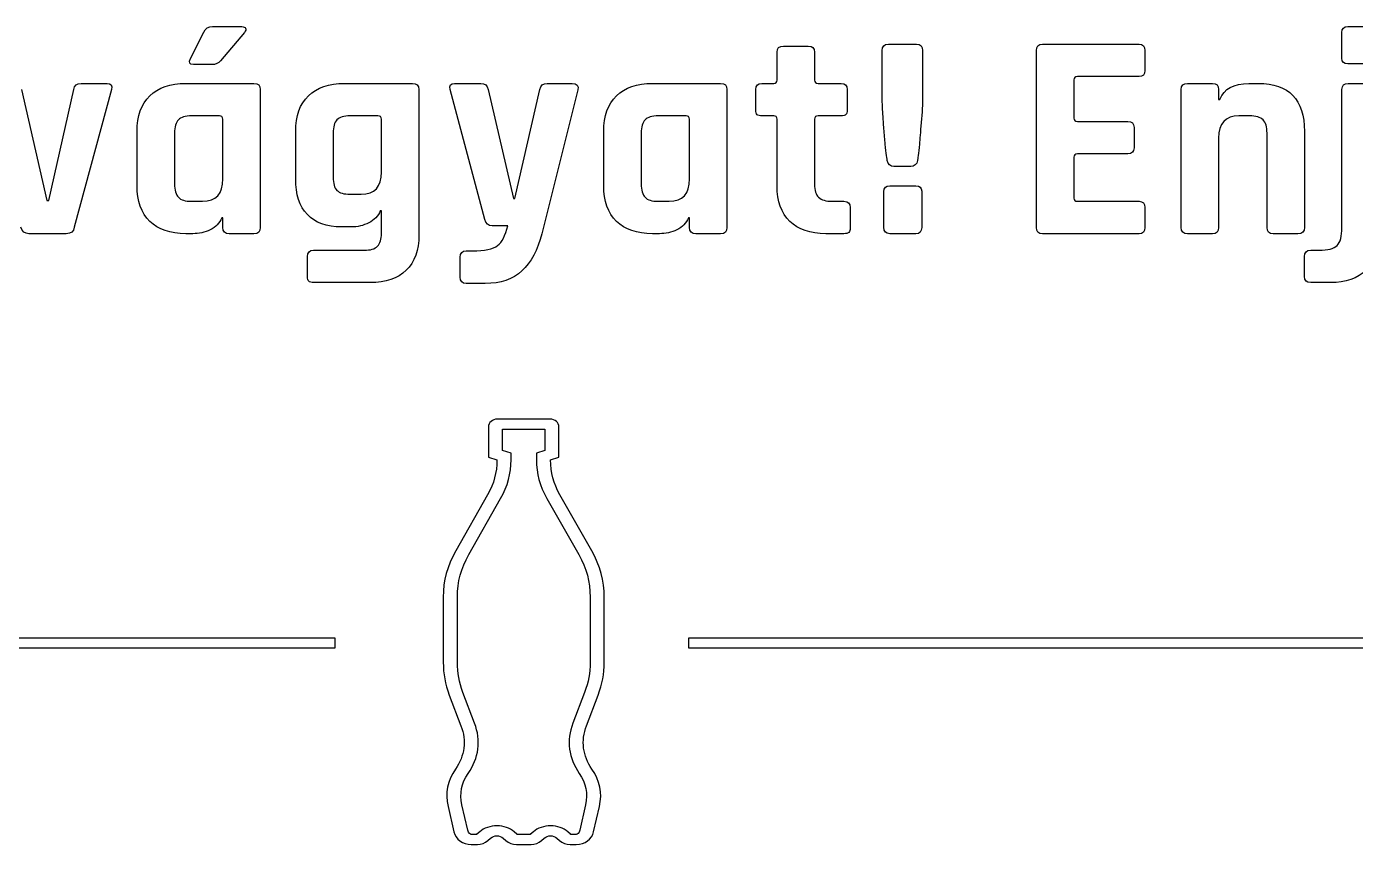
# Model space of a CAD drawing. Extents: x 23 to 195, y 64 to 143.
# Drawn here: x 97.33 to 129.12, y 123.52 to 143.11 of the extents above; entities that cross this region are included whole.
import ezdxf

# ---------------------------------------------------------------- set-up
doc = ezdxf.new("R2010")
doc.units = 0
doc.layers.add('Layer_1', color=7, linetype='CONTINUOUS')

msp = doc.modelspace()

# ---------------------------------------------------------------- linework, layer by layer
at = {"layer": 'Layer_1', "color": 7}
for points in [[(101.777578, 143.105018), (102.476078, 143.105018)], [(128.93995, 143.104983), (129.554136, 143.104983)], [(101.248411, 142.343018), (101.565911, 142.970963)], [(102.539578, 142.963907), (101.968078, 142.286574)], [(128.799192, 142.350038), (128.799192, 142.963872)], [(115.283146, 141.820907), (115.283146, 142.491185)], [(115.438368, 142.639351), (116.031035, 142.639351)], [(116.179202, 142.491185), (116.179202, 141.820907)], [(117.79891, 141.439872), (117.79891, 142.533483)], [(117.947077, 142.681649), (118.617707, 142.681649)], [(118.765874, 142.533483), (118.765874, 141.439872)], [(121.488683, 138.293129), (121.488683, 142.533518)], [(121.63685, 142.681685), (123.944017, 142.681685)], [(124.085128, 142.533518), (124.085128, 142.05374)], [(101.770522, 142.194851), (101.318967, 142.194851)], [(129.554136, 142.208927), (128.93995, 142.208927)], [(122.384739, 141.827963), (122.384739, 140.91074)], [(123.944017, 141.905574), (122.469406, 141.905574)], [(97.206213, 141.5952), (97.812991, 138.942311), (97.86238, 138.942311), (98.455046, 141.5952)], [(99.358157, 141.5952), (98.469157, 138.300255)], [(98.631435, 141.743366), (99.252324, 141.743366)], [(101.135875, 141.743296), (102.765708, 141.743296)], [(102.920578, 141.595129), (102.920578, 138.293129)], [(104.930353, 141.743331), (106.560539, 141.743331)], [(106.715761, 141.595164), (106.715761, 138.116776)], [(108.289679, 138.483664), (107.464532, 141.595164)], [(107.570013, 141.743331), (108.19831, 141.743331)], [(108.374699, 141.595164), (108.981124, 138.991664), (109.009699, 138.991664), (109.609421, 141.595164)], [(110.519235, 141.588109), (109.658457, 138.144998)], [(109.78581, 141.743331), (110.378124, 141.743331)], [(112.300798, 141.743366), (113.930984, 141.743366)], [(114.085853, 141.5952), (114.085853, 138.2932)], [(114.774793, 141.108296), (114.774793, 141.595129)], [(114.92296, 141.743296), (115.205535, 141.743296)], [(116.263868, 141.743296), (116.814202, 141.743296)], [(116.962015, 141.595129), (116.962015, 141.108296)], [(124.953138, 138.293129), (124.953138, 141.595129)], [(125.101304, 141.743296), (125.701027, 141.743296)], [(125.849193, 141.595129), (125.849193, 141.362296), (125.877415, 141.362296)], [(126.56886, 141.743296), (126.79499, 141.743296)], [(128.799192, 138.293094), (128.799192, 141.595094)], [(128.947358, 141.743261), (129.54708, 141.743261)], [(101.940208, 140.967185), (101.276633, 140.967185)], [(102.024522, 139.457296), (102.024522, 140.889574)], [(105.735039, 140.96722), (105.071817, 140.96722)], [(105.819706, 139.619609), (105.819706, 140.889609)], [(113.105484, 140.967255), (112.441909, 140.967255)], [(113.189798, 139.457366), (113.189798, 140.889644)], [(115.205535, 140.967185), (114.92296, 140.967185)], [(115.283146, 139.287963), (115.283146, 140.889574)], [(116.179202, 140.889574), (116.179202, 139.330296)], [(116.814202, 140.967185), (116.263868, 140.967185)], [(126.590379, 140.967185), (126.336027, 140.967185)], [(99.971708, 139.295018), (99.971708, 140.59324)], [(100.867764, 140.550907), (100.867764, 139.337351)], [(103.766539, 139.457331), (103.766539, 140.593276)], [(104.662595, 140.550942), (104.662595, 139.499664)], [(111.136984, 139.295089), (111.136984, 140.593311)], [(112.03304, 140.550978), (112.03304, 139.337422)], [(122.469406, 140.833129), (123.675906, 140.833129)], [(123.824072, 140.684963), (123.824072, 140.205185)], [(127.006304, 138.293129), (127.006304, 140.550907)], [(127.90236, 140.59324), (127.90236, 138.293129)], [(125.849193, 140.430963), (125.849193, 138.293129)], [(122.384739, 139.979407), (122.384739, 138.998685)], [(123.675906, 140.057018), (122.469406, 140.057018)], [(118.483652, 139.753594), (118.081132, 139.753594)], [(117.982355, 139.294983), (118.603596, 139.294983)], [(105.071817, 139.090442), (105.332872, 139.090442)], [(117.841243, 138.300149), (117.841243, 139.153872)], [(118.744355, 139.160927), (118.744355, 138.293094)], [(101.276633, 138.921074), (101.537689, 138.921074)], [(105.819706, 138.159109), (105.819706, 138.695331), (105.791483, 138.695331)], [(112.441909, 138.921144), (112.702965, 138.921144)], [(116.602535, 138.921074), (116.884757, 138.921074)], [(117.032924, 138.772907), (117.032924, 138.286074)], [(122.469406, 138.921074), (123.944017, 138.921074)], [(124.085128, 138.772907), (124.085128, 138.293129)], [(102.024522, 138.293129), (102.024522, 138.525963), (101.9963, 138.525963)], [(105.100039, 138.307276), (104.867206, 138.307276)], [(108.840013, 138.335498), (108.466068, 138.335498)], [(113.189798, 138.2932), (113.189798, 138.526033), (113.161576, 138.526033)], [(98.278657, 138.145033), (97.382602, 138.145033)], [(101.304856, 138.144963), (101.135875, 138.144963)], [(102.765708, 138.144963), (102.172689, 138.144963)], [(112.470131, 138.145033), (112.300798, 138.145033)], [(113.930984, 138.145033), (113.337965, 138.145033)], [(116.884757, 138.144963), (116.454368, 138.144963)], [(118.603596, 138.144927), (117.982355, 138.144927)], [(123.944017, 138.144963), (121.63685, 138.144963)], [(125.701027, 138.144963), (125.101304, 138.144963)], [(127.747138, 138.144963), (127.154471, 138.144963)], [(104.196575, 137.749887), (105.403075, 137.749887)], [(107.845532, 137.735776), (107.993699, 137.735776)], [(128.051303, 137.749816), (128.248505, 137.749816)], [(104.048408, 137.114887), (104.048408, 137.60172)], [(107.704068, 137.107831), (107.704068, 137.580553)], [(127.903136, 137.121872), (127.903136, 137.601649)], [(105.551595, 136.973776), (104.196575, 136.973776)], [(108.296735, 136.952609), (107.845532, 136.952609)], [(128.524025, 136.973705), (128.051303, 136.973705)], [(109.853931, 133.705395), (108.590634, 133.705395)], [(108.378967, 133.518776), (108.378967, 132.792406), (108.581109, 132.732081)], [(108.918365, 132.732081), (108.918365, 132.89189), (108.716223, 132.952215), (108.716223, 133.465506), (109.728695, 133.465506)], [(109.728695, 133.465506), (109.728695, 132.951509), (109.527259, 132.890831), (109.527259, 132.731729)], [(109.864162, 132.731729), (110.065598, 132.792759), (110.065598, 133.518776)], [(108.357448, 131.897409), (107.595801, 130.554384)], [(107.908362, 130.464426), (108.670009, 131.807451)], [(109.775262, 131.807098), (110.537262, 130.464426)], [(110.849823, 130.554384), (110.087823, 131.897056)], [(107.297351, 129.441018), (107.297351, 127.887031)], [(107.634606, 127.887031), (107.634606, 129.441018)], [(110.810665, 129.440665), (110.810665, 127.887031)], [(111.14792, 127.887031), (111.14792, 129.440665)], [(107.442342, 127.100337), (107.720684, 126.363737)], [(108.046298, 126.426179), (107.767956, 127.162426)], [(110.677315, 127.162073), (110.398973, 126.425826)], [(110.724587, 126.363384), (111.002928, 127.099631)], [(107.411298, 124.435454), (107.550292, 123.82409)], [(107.883315, 123.862543), (107.74432, 124.473554)], [(110.701303, 124.473554), (110.562309, 123.86219)], [(110.894978, 123.823737), (111.033973, 124.435101)], [(108.099215, 123.763412), (107.965512, 123.763412)], [(108.169065, 123.825148), (108.101331, 123.765529)], [(109.060534, 123.765529), (108.993506, 123.824795)], [(109.382267, 123.763412), (109.063003, 123.763412)], [(109.453528, 123.825854), (109.384384, 123.765529)], [(110.344292, 123.765176), (110.276912, 123.824443)], [(110.479759, 123.763412), (110.346409, 123.763412)], [(107.965512, 123.523523), (108.114031, 123.523523)], [(108.363445, 123.61454), (108.431178, 123.674512)], [(108.730687, 123.674512), (108.79842, 123.61454)], [(109.048187, 123.523523), (109.397437, 123.523523)], [(109.646498, 123.61454), (109.714584, 123.674159)], [(110.014445, 123.674159), (110.082178, 123.61454)], [(110.331945, 123.52317), (110.479759, 123.52317)]]:
    msp.add_lwpolyline(points, dxfattribs=at)
for points in [[(104.70454, 128.220265), (74.093659, 128.220265), (74.093659, 128.46721), (104.70454, 128.46721), (104.70454, 128.220265), (104.70454, 128.220265)], [(144.351823, 128.220265), (113.171912, 128.220265), (113.171912, 128.46721), (144.351823, 128.46721), (144.351823, 128.220265), (144.351823, 128.220265)]]:
    msp.add_lwpolyline(points, close=True, dxfattribs=at)
for points in [[(101.565911, 142.970963), (101.608597, 143.060215), (101.679153, 143.105018), (101.777578, 143.105018)], [(102.476078, 143.105018), (102.522997, 143.105018), (102.553689, 143.090907), (102.5678, 143.062685)], [(128.799192, 142.963872), (128.799192, 143.058063), (128.846111, 143.104983), (128.93995, 143.104983)], [(102.5678, 143.062685), (102.581911, 143.034463), (102.572739, 143.001654), (102.539578, 142.963907)], [(115.283146, 142.491185), (115.283146, 142.589963), (115.334652, 142.639351), (115.438368, 142.639351)], [(116.031035, 142.639351), (116.129813, 142.639351), (116.179202, 142.589963), (116.179202, 142.491185)], [(117.79891, 142.533483), (117.79891, 142.632261), (117.848299, 142.681649), (117.947077, 142.681649)], [(118.617707, 142.681649), (118.716132, 142.681649), (118.765874, 142.632261), (118.765874, 142.533483)], [(121.488683, 142.533518), (121.488683, 142.632296), (121.538425, 142.681685), (121.63685, 142.681685)], [(123.944017, 142.681685), (124.038208, 142.681685), (124.085128, 142.632296), (124.085128, 142.533518)], [(101.318967, 142.194851), (101.225128, 142.194851), (101.201492, 142.24424), (101.248411, 142.343018)], [(101.968078, 142.286574), (101.916572, 142.22519), (101.850603, 142.194851), (101.770522, 142.194851)], [(128.93995, 142.208927), (128.846111, 142.208927), (128.799192, 142.255847), (128.799192, 142.350038)], [(115.205535, 141.743296), (115.25704, 141.743296), (115.283146, 141.769049), (115.283146, 141.820907)], [(116.179202, 141.820907), (116.179202, 141.769049), (116.207424, 141.743296), (116.263868, 141.743296)], [(122.469406, 141.905574), (122.412961, 141.905574), (122.384739, 141.879468), (122.384739, 141.827963)], [(124.085128, 142.05374), (124.085128, 141.954963), (124.038208, 141.905574), (123.944017, 141.905574)], [(98.455046, 141.5952), (98.473743, 141.693978), (98.532657, 141.743366), (98.631435, 141.743366)], [(99.252324, 141.743366), (99.351102, 141.743366), (99.38638, 141.693978), (99.358157, 141.5952)], [(100.274745, 141.446963), (100.476886, 141.644518), (100.764047, 141.743296), (101.135875, 141.743296)], [(102.765708, 141.743296), (102.869072, 141.743296), (102.920578, 141.693907), (102.920578, 141.595129)], [(104.069928, 141.446998), (104.27207, 141.644553), (104.559231, 141.743331), (104.930353, 141.743331)], [(106.560539, 141.743331), (106.663903, 141.743331), (106.715761, 141.693942), (106.715761, 141.595164)], [(107.464532, 141.595164), (107.43631, 141.693942), (107.471235, 141.743331), (107.570013, 141.743331)], [(108.19831, 141.743331), (108.291796, 141.743331), (108.35071, 141.693942), (108.374699, 141.595164)], [(109.609421, 141.595164), (109.627765, 141.693942), (109.686679, 141.743331), (109.78581, 141.743331)], [(110.378124, 141.743331), (110.495599, 141.743331), (110.542871, 141.691473), (110.519235, 141.588109)], [(111.44002, 141.447033), (111.642162, 141.644589), (111.929323, 141.743366), (112.300798, 141.743366)], [(113.930984, 141.743366), (114.034348, 141.743366), (114.085853, 141.693978), (114.085853, 141.5952)], [(114.774793, 141.595129), (114.774793, 141.693907), (114.824535, 141.743296), (114.92296, 141.743296)], [(116.814202, 141.743296), (116.912979, 141.743296), (116.962015, 141.693907), (116.962015, 141.595129)], [(124.953138, 141.595129), (124.953138, 141.693907), (125.002879, 141.743296), (125.101304, 141.743296)], [(125.701027, 141.743296), (125.799804, 141.743296), (125.849193, 141.693907), (125.849193, 141.595129)], [(125.877415, 141.362296), (125.980779, 141.616296), (126.211496, 141.743296), (126.56886, 141.743296)], [(126.79499, 141.743296), (127.533002, 141.743296), (127.90236, 141.359826), (127.90236, 140.59324)], [(128.799192, 141.595094), (128.799192, 141.693872), (128.84858, 141.743261), (128.947358, 141.743261)], [(99.971708, 140.59324), (99.971708, 140.964715), (100.072603, 141.249407), (100.274745, 141.446963)], [(103.766539, 140.593276), (103.766539, 140.964751), (103.867786, 141.249442), (104.069928, 141.446998)], [(111.136984, 140.593311), (111.136984, 140.964786), (111.237878, 141.249478), (111.44002, 141.447033)], [(117.841243, 140.656705), (117.813021, 141.042291), (117.79891, 141.303347), (117.79891, 141.439872)], [(118.765874, 141.439872), (118.765874, 141.251841), (118.754938, 141.041233), (118.734124, 140.808399)], [(100.959486, 140.871935), (100.898103, 140.808435), (100.867764, 140.701543), (100.867764, 140.550907)], [(101.276633, 140.967185), (101.125997, 140.967185), (101.020517, 140.935435), (100.959486, 140.871935)], [(102.024522, 140.889574), (102.024522, 140.941432), (101.9963, 140.967185), (101.940208, 140.967185)], [(104.753964, 140.87197), (104.693286, 140.80847), (104.662595, 140.701226), (104.662595, 140.550942)], [(105.071817, 140.96722), (104.921181, 140.96722), (104.815347, 140.93547), (104.753964, 140.87197)], [(105.819706, 140.889609), (105.819706, 140.941467), (105.791483, 140.96722), (105.735039, 140.96722)], [(112.124409, 140.872005), (112.063378, 140.808505), (112.03304, 140.701261), (112.03304, 140.550978)], [(112.441909, 140.967255), (112.291273, 140.967255), (112.18544, 140.935505), (112.124409, 140.872005)], [(113.189798, 140.889644), (113.189798, 140.941503), (113.161576, 140.967255), (113.105484, 140.967255)], [(114.806896, 140.995407), (114.785729, 141.014104), (114.774793, 141.051851), (114.774793, 141.108296)], [(114.92296, 140.967185), (114.866868, 140.967185), (114.828063, 140.976357), (114.806896, 140.995407)], [(115.283146, 140.889574), (115.283146, 140.941432), (115.25704, 140.967185), (115.205535, 140.967185)], [(116.263868, 140.967185), (116.207424, 140.967185), (116.179202, 140.941432), (116.179202, 140.889574)], [(116.930618, 140.998935), (116.909452, 140.977768), (116.870646, 140.967185), (116.814202, 140.967185)], [(116.962015, 141.108296), (116.962015, 141.056438), (116.951432, 141.020101), (116.930618, 140.998935)], [(122.384739, 140.91074), (122.384739, 140.858882), (122.412961, 140.833129), (122.469406, 140.833129)], [(126.336027, 140.967185), (126.011471, 140.967185), (125.849193, 140.788326), (125.849193, 140.430963)], [(126.911407, 140.871935), (126.847554, 140.935435), (126.740663, 140.967185), (126.590379, 140.967185)], [(127.006304, 140.550907), (127.006304, 140.701543), (126.974554, 140.808435), (126.911407, 140.871935)], [(117.872993, 140.289816), (117.861352, 140.402705), (117.850768, 140.525119), (117.841243, 140.656705)], [(118.734124, 140.808399), (118.712605, 140.575566), (118.697435, 140.402705), (118.68791, 140.289816)], [(123.675906, 140.833129), (123.775036, 140.833129), (123.824072, 140.78374), (123.824072, 140.684963)], [(117.904743, 140.014649), (117.895571, 140.085205), (117.884635, 140.176927), (117.872993, 140.289816)], [(118.68791, 140.289816), (118.678385, 140.176927), (118.669213, 140.085205), (118.660041, 140.014649)], [(117.918855, 139.901761), (117.918855, 139.906347), (117.913916, 139.944094), (117.904743, 140.014649)], [(118.081132, 139.753594), (117.99188, 139.753594), (117.937905, 139.802983), (117.918855, 139.901761)], [(118.64593, 139.901761), (118.62688, 139.802983), (118.572905, 139.753594), (118.483652, 139.753594)], [(118.660041, 140.014649), (118.650163, 139.944094), (118.64593, 139.906347), (118.64593, 139.901761)], [(122.469406, 140.057018), (122.412961, 140.057018), (122.384739, 140.031265), (122.384739, 139.979407)], [(123.824072, 140.205185), (123.824072, 140.106407), (123.775036, 140.057018), (123.675906, 140.057018)], [(105.332872, 139.090442), (105.657428, 139.090442), (105.819706, 139.266831), (105.819706, 139.619609)], [(100.274745, 138.441296), (100.072603, 138.638851), (99.971708, 138.92319), (99.971708, 139.295018)], [(100.867764, 139.337351), (100.867764, 139.186715), (100.898103, 139.079824), (100.959486, 139.016324)], [(101.537689, 138.921074), (101.862245, 138.921074), (102.024522, 139.099579), (102.024522, 139.457296)], [(104.045233, 138.603609), (103.85932, 138.801164), (103.766539, 139.085503), (103.766539, 139.457331)], [(104.662595, 139.499664), (104.662595, 139.349028), (104.693286, 139.243195), (104.753964, 139.182164)], [(111.44002, 138.441366), (111.237878, 138.638922), (111.136984, 138.923261), (111.136984, 139.295089)], [(112.03304, 139.337422), (112.03304, 139.186786), (112.063378, 139.079894), (112.124409, 139.016394)], [(112.702965, 138.921144), (113.02752, 138.921144), (113.189798, 139.09965), (113.189798, 139.457366)], [(115.590063, 138.441296), (115.385452, 138.638851), (115.283146, 138.921074), (115.283146, 139.287963)], [(116.179202, 139.330296), (116.179202, 139.184599), (116.21201, 139.079824), (116.277979, 139.016324)], [(117.841243, 139.153872), (117.841243, 139.248063), (117.888163, 139.294983), (117.982355, 139.294983)], [(118.603596, 139.294983), (118.697435, 139.294983), (118.744355, 139.25018), (118.744355, 139.160927)], [(100.959486, 139.016324), (101.020517, 138.952824), (101.125997, 138.921074), (101.276633, 138.921074)], [(104.753964, 139.182164), (104.815347, 139.120781), (104.921181, 139.090442), (105.071817, 139.090442)], [(112.124409, 139.016394), (112.18544, 138.952894), (112.291273, 138.921144), (112.441909, 138.921144)], [(116.277979, 139.016324), (116.343949, 138.952824), (116.451899, 138.921074), (116.602535, 138.921074)], [(122.384739, 138.998685), (122.384739, 138.946826), (122.412961, 138.921074), (122.469406, 138.921074)], [(105.791483, 138.695331), (105.739272, 138.568331), (105.647903, 138.472023), (105.516317, 138.406053)], [(116.884757, 138.921074), (116.983535, 138.921074), (117.032924, 138.871685), (117.032924, 138.772907)], [(123.944017, 138.921074), (124.038208, 138.921074), (124.085128, 138.871685), (124.085128, 138.772907)], [(101.135875, 138.144963), (100.764047, 138.144963), (100.476886, 138.24374), (100.274745, 138.441296)], [(101.9963, 138.525963), (101.944795, 138.398963), (101.853072, 138.303713), (101.721486, 138.240213)], [(104.867206, 138.307276), (104.50455, 138.307276), (104.230795, 138.406053), (104.045233, 138.603609)], [(105.516317, 138.406053), (105.384731, 138.340084), (105.245736, 138.307276), (105.100039, 138.307276)], [(108.466068, 138.335498), (108.376815, 138.335498), (108.318254, 138.384887), (108.289679, 138.483664)], [(108.596949, 137.859248), (108.702429, 137.941445), (108.783568, 138.100195), (108.840013, 138.335498)], [(112.300798, 138.145033), (111.929323, 138.145033), (111.642162, 138.243811), (111.44002, 138.441366)], [(113.161576, 138.526033), (113.109717, 138.399033), (113.018348, 138.303783), (112.886762, 138.240283)], [(116.454368, 138.144963), (116.08254, 138.144963), (115.794674, 138.24374), (115.590063, 138.441296)], [(97.382602, 138.145033), (97.283824, 138.145033), (97.220324, 138.196539), (97.192102, 138.300255)], [(98.469157, 138.300255), (98.45046, 138.196539), (98.386607, 138.145033), (98.278657, 138.145033)], [(101.721486, 138.240213), (101.589547, 138.176713), (101.450553, 138.144963), (101.304856, 138.144963)], [(102.172689, 138.144963), (102.074264, 138.144963), (102.024522, 138.194351), (102.024522, 138.293129)], [(102.920578, 138.293129), (102.920578, 138.194351), (102.869072, 138.144963), (102.765708, 138.144963)], [(105.724103, 137.845137), (105.787956, 137.908637), (105.819706, 138.013412), (105.819706, 138.159109)], [(106.715761, 138.116776), (106.715761, 137.749887), (106.613456, 137.467664), (106.408845, 137.270109)], [(109.658457, 138.144998), (109.55474, 137.754473), (109.394932, 137.458139), (109.178679, 137.255998)], [(112.886762, 138.240283), (112.754823, 138.176783), (112.615828, 138.145033), (112.470131, 138.145033)], [(113.337965, 138.145033), (113.23954, 138.145033), (113.189798, 138.194422), (113.189798, 138.2932)], [(114.085853, 138.2932), (114.085853, 138.194422), (114.034348, 138.145033), (113.930984, 138.145033)], [(117.001174, 138.176713), (116.979654, 138.155546), (116.941202, 138.144963), (116.884757, 138.144963)], [(117.032924, 138.286074), (117.032924, 138.234215), (117.021988, 138.197879), (117.001174, 138.176713)], [(117.982355, 138.144927), (117.888163, 138.144927), (117.841243, 138.196786), (117.841243, 138.300149)], [(118.744355, 138.293094), (118.744355, 138.194316), (118.697435, 138.144927), (118.603596, 138.144927)], [(121.63685, 138.144963), (121.538425, 138.144963), (121.488683, 138.194351), (121.488683, 138.293129)], [(124.085128, 138.293129), (124.085128, 138.194351), (124.038208, 138.144963), (123.944017, 138.144963)], [(125.101304, 138.144963), (125.002879, 138.144963), (124.953138, 138.194351), (124.953138, 138.293129)], [(125.849193, 138.293129), (125.849193, 138.194351), (125.799804, 138.144963), (125.701027, 138.144963)], [(127.154471, 138.144963), (127.055693, 138.144963), (127.006304, 138.194351), (127.006304, 138.293129)], [(127.90236, 138.293129), (127.90236, 138.194351), (127.850854, 138.144963), (127.747138, 138.144963)], [(128.682775, 137.862705), (128.760386, 137.938199), (128.799192, 138.081427), (128.799192, 138.293094)], [(104.048408, 137.60172), (104.048408, 137.700498), (104.09815, 137.749887), (104.196575, 137.749887)], [(105.403075, 137.749887), (105.553711, 137.749887), (105.660956, 137.781637), (105.724103, 137.845137)], [(107.704068, 137.580553), (107.704068, 137.683917), (107.750988, 137.735776), (107.845532, 137.735776)], [(107.993699, 137.735776), (108.289679, 137.735776), (108.490763, 137.777051), (108.596949, 137.859248)], [(127.903136, 137.601649), (127.903136, 137.700427), (127.952525, 137.749816), (128.051303, 137.749816)], [(128.248505, 137.749816), (128.460525, 137.749816), (128.605164, 137.787563), (128.682775, 137.862705)], [(104.080158, 137.005526), (104.059345, 137.026692), (104.048408, 137.063028), (104.048408, 137.114887)], [(106.408845, 137.270109), (106.204233, 137.072553), (105.918131, 136.973776), (105.551595, 136.973776)], [(107.845532, 136.952609), (107.750988, 136.952609), (107.704068, 137.004467), (107.704068, 137.107831)], [(109.178679, 137.255998), (108.962427, 137.053856), (108.668563, 136.952609), (108.296735, 136.952609)], [(128.051303, 136.973705), (127.952525, 136.973705), (127.903136, 137.023094), (127.903136, 137.121872)], [(129.384803, 137.277094), (129.177722, 137.074952), (128.890914, 136.973705), (128.524025, 136.973705)], [(104.196575, 136.973776), (104.140483, 136.973776), (104.101678, 136.984359), (104.080158, 137.005526)], [(108.590634, 133.705395), (108.473865, 133.705395), (108.378967, 133.621434), (108.378967, 133.518776)], [(110.065598, 133.518776), (110.065598, 133.621434), (109.970348, 133.705395), (109.853931, 133.705395)], [(108.581109, 132.732081), (108.581109, 132.42834), (108.511612, 132.168695), (108.357448, 131.897409)], [(108.670009, 131.807451), (108.839342, 132.105901), (108.918365, 132.399412), (108.918365, 132.732081)], [(109.527259, 132.731729), (109.527259, 132.399412), (109.605928, 132.105548), (109.775262, 131.807098)], [(110.087823, 131.897056), (109.934012, 132.168343), (109.864162, 132.42834), (109.864162, 132.731729)], [(107.595801, 130.554384), (107.390131, 130.192434), (107.297351, 129.845654), (107.297351, 129.441018)], [(107.634606, 129.441018), (107.634606, 129.815315), (107.71892, 130.131051), (107.908362, 130.464426)], [(110.537262, 130.464426), (110.726351, 130.131051), (110.810665, 129.815315), (110.810665, 129.440665)], [(111.14792, 129.440665), (111.14792, 129.845301), (111.05514, 130.192434), (110.849823, 130.554384)], [(107.297351, 127.887031), (107.297351, 127.606573), (107.341801, 127.366684), (107.442342, 127.100337)], [(107.767956, 127.162426), (107.67447, 127.410076), (107.634606, 127.626681), (107.634606, 127.887031)], [(110.810665, 127.887031), (110.810665, 127.625623), (110.770801, 127.408665), (110.677315, 127.162073)], [(111.002928, 127.099631), (111.103823, 127.366331), (111.14792, 127.60622), (111.14792, 127.887031)], [(107.720684, 126.363737), (107.856151, 126.005315), (107.810995, 125.645834), (107.590509, 125.327629)], [(107.89284, 125.221443), (108.150367, 125.59327), (108.203637, 126.009901), (108.046298, 126.426179)], [(110.398973, 126.425826), (110.241634, 126.009901), (110.294903, 125.59327), (110.552431, 125.220737)], [(110.854762, 125.326923), (110.634276, 125.645481), (110.588767, 126.004609), (110.724587, 126.363384)], [(107.590509, 125.327629), (107.398245, 125.049993), (107.339331, 124.754365), (107.411298, 124.435454)], [(111.033973, 124.435101), (111.106292, 124.754012), (111.047026, 125.04964), (110.854762, 125.326923)], [(107.74432, 124.473554), (107.682937, 124.744134), (107.73162, 124.988609), (107.89284, 125.221443)], [(110.552431, 125.220737), (110.713651, 124.988256), (110.762334, 124.743781), (110.701303, 124.473554)], [(107.550292, 123.82409), (107.590156, 123.647348), (107.761959, 123.523523), (107.965512, 123.523523)], [(107.965512, 123.763412), (107.948578, 123.763412), (107.898837, 123.792693), (107.883315, 123.862543)], [(108.101331, 123.765529), (108.100626, 123.764823), (108.09992, 123.764118), (108.099215, 123.763412)], [(108.581109, 123.969081), (108.422712, 123.969081), (108.272428, 123.916518), (108.169065, 123.825148)], [(108.431178, 123.674512), (108.472453, 123.710848), (108.526781, 123.729193), (108.581109, 123.729193)], [(108.993506, 123.824795), (108.88979, 123.916518), (108.739506, 123.969081), (108.581109, 123.969081)], [(108.581109, 123.729193), (108.635084, 123.729193), (108.689412, 123.710848), (108.730687, 123.674512)], [(109.063003, 123.763412), (109.062298, 123.764118), (109.061592, 123.764823), (109.060534, 123.765529)], [(109.384384, 123.765529), (109.383678, 123.764823), (109.382973, 123.764118), (109.382267, 123.763412)], [(109.864515, 123.968729), (109.706117, 123.968729), (109.555481, 123.916165), (109.453528, 123.825854)], [(109.714584, 123.674159), (109.755859, 123.710495), (109.810187, 123.72884), (109.864515, 123.72884)], [(110.276912, 123.824443), (110.173548, 123.916165), (110.022912, 123.968729), (109.864515, 123.968729)], [(109.864515, 123.72884), (109.918842, 123.72884), (109.97317, 123.710495), (110.014445, 123.674159)], [(110.346409, 123.763412), (110.345703, 123.763765), (110.344998, 123.76447), (110.344292, 123.765176)], [(110.562309, 123.86219), (110.546434, 123.792693), (110.496692, 123.763412), (110.479759, 123.763412)], [(110.479759, 123.52317), (110.683665, 123.52317), (110.854762, 123.647348), (110.894978, 123.823737)], [(108.114031, 123.523523), (108.211045, 123.523523), (108.295006, 123.554215), (108.363445, 123.61454)], [(108.79842, 123.61454), (108.867212, 123.554215), (108.95082, 123.523523), (109.048187, 123.523523)], [(109.397437, 123.523523), (109.494098, 123.523523), (109.578059, 123.554215), (109.646498, 123.61454)], [(110.082178, 123.61454), (110.150617, 123.553862), (110.234578, 123.52317), (110.331945, 123.52317)]]:
    msp.add_open_spline(points, degree=3, dxfattribs=at)

doc.saveas('drawing.dxf')
